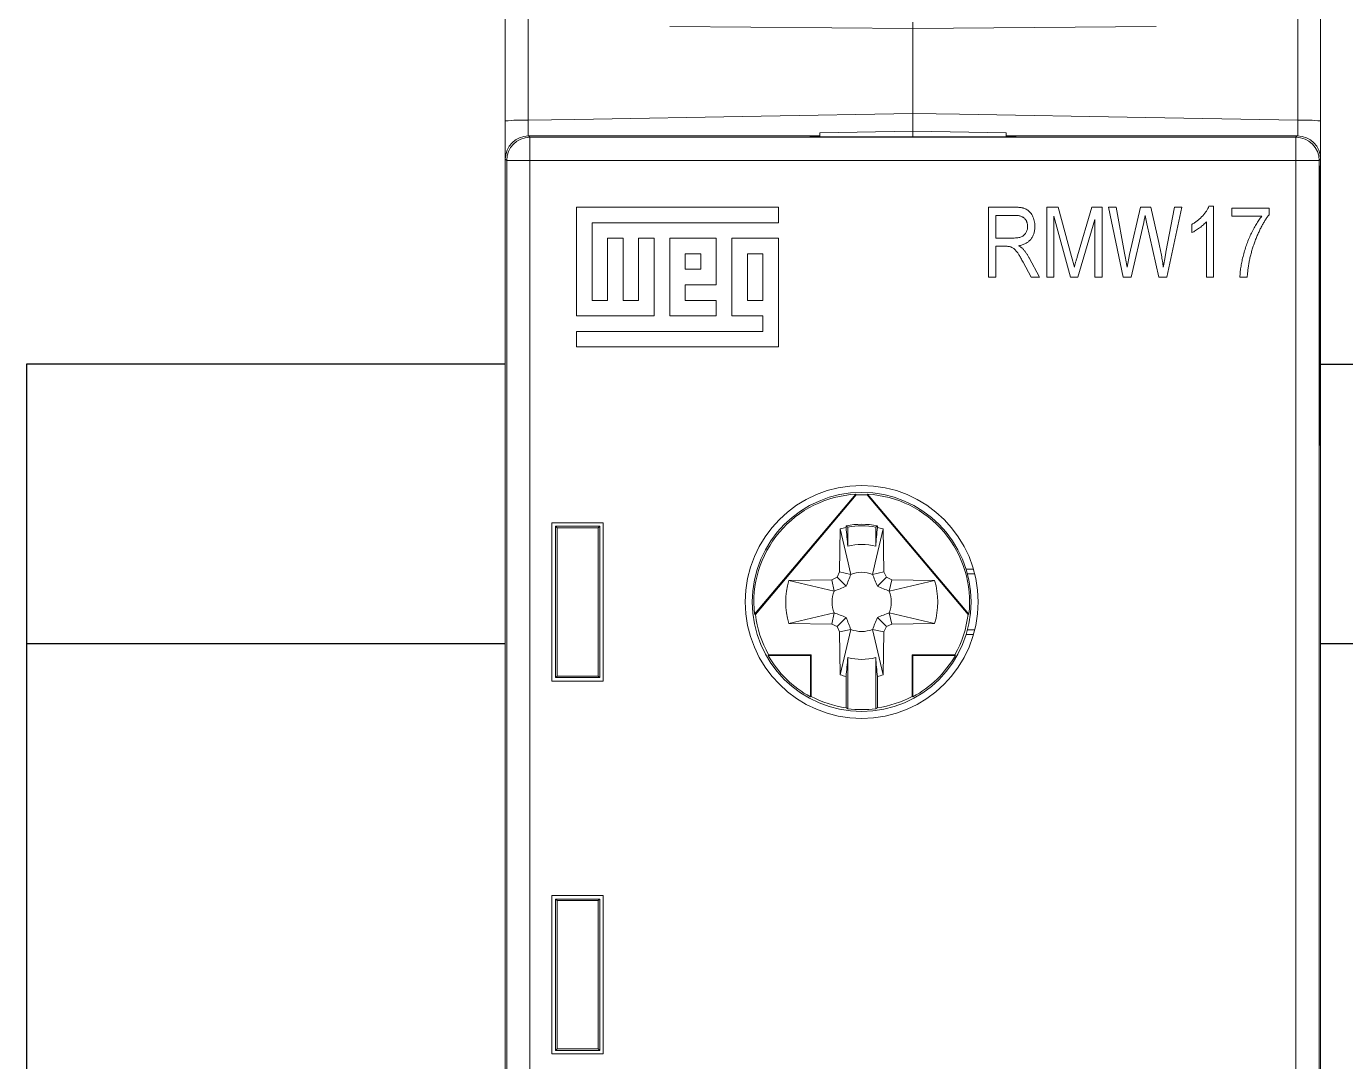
# Model space of a CAD drawing. Header units: millimetres. Extents: x -72 to 2978, y -1067 to 2817.
# Drawn here: x 1029.58 to 1057.9, y 2603.61 to 2625.82 of the extents above; entities that cross this region are included whole.
import ezdxf

# ---------------------------------------------------------------- set-up
doc = ezdxf.new("R2010")
doc.units = ezdxf.units.MM

msp = doc.modelspace()

# ---------------------------------------------------------------- linework, layer by layer
at = {"color": 7, "linetype": 'Continuous', "lineweight": 15}
for p, q in [((1039.862, 2623.794), (1039.862, 2631.523)), ((1040.353, 2631.547), (1040.353, 2623.812)), ((1056.87, 2623.812), (1056.87, 2631.547)), ((1057.362, 2631.523), (1057.362, 2623.794)), ((1048.612, 2625.779), (1043.391, 2625.824)), ((1048.612, 2625.779), (1053.832, 2625.824)), ((1048.612, 2625.779), (1048.612, 2623.956)), ((1046.612, 2623.539), (1048.612, 2623.574)), ((1048.612, 2623.574), (1048.612, 2623.454)), ((1048.612, 2623.574), (1050.612, 2623.539)), ((1040.362, 2623.474), (1040.391, 2623.445)), ((1046.612, 2623.474), (1040.362, 2623.474)), ((1040.391, 2622.945), (1040.391, 2623.445)), ((1040.391, 2623.445), (1056.832, 2623.445)), ((1046.406, 2623.464), (1046.406, 2623.454)), ((1046.612, 2623.464), (1046.406, 2623.464)), ((1046.406, 2623.454), (1046.406, 2623.464)), ((1046.406, 2623.454), (1050.818, 2623.454)), ((1046.612, 2623.454), (1046.612, 2623.539)), ((1050.612, 2623.539), (1050.612, 2623.454)), ((1056.862, 2623.474), (1050.612, 2623.474)), ((1050.818, 2623.464), (1050.612, 2623.464)), ((1050.818, 2623.454), (1050.818, 2623.464)), ((1050.818, 2623.454), (1050.818, 2623.464)), ((1056.832, 2623.445), (1056.862, 2623.474)), ((1056.832, 2622.945), (1056.832, 2623.445)), ((1039.891, 2622.945), (1039.862, 2622.974)), ((1039.862, 2622.974), (1039.862, 2579.174)), ((1039.862, 2622.83), (1039.862, 2579.318)), ((1040.391, 2622.945), (1039.891, 2622.945)), ((1039.891, 2579.203), (1039.891, 2622.945)), ((1056.832, 2622.945), (1040.391, 2622.945)), ((1040.391, 2622.945), (1040.391, 2579.203)), ((1056.832, 2579.203), (1056.832, 2622.945)), ((1057.332, 2622.945), (1056.832, 2622.945)), ((1057.362, 2622.974), (1057.332, 2622.945)), ((1057.332, 2622.945), (1057.332, 2579.203)), ((1057.362, 2579.174), (1057.362, 2622.974)), ((1057.362, 2579.318), (1057.362, 2622.83)), ((1045.724, 2621.945), (1041.391, 2621.945)), ((1041.391, 2621.945), (1041.391, 2619.611)), ((1045.724, 2621.611), (1045.724, 2621.945)), ((1050.235, 2620.445), (1050.235, 2621.945)), ((1050.235, 2621.945), (1050.786, 2621.945)), ((1051.482, 2621.945), (1051.725, 2621.945)), ((1051.482, 2620.445), (1051.482, 2621.945)), ((1051.725, 2621.945), (1052.017, 2620.883)), ((1052.144, 2620.901), (1052.449, 2621.945)), ((1052.449, 2621.945), (1052.67, 2621.945)), ((1052.67, 2621.945), (1052.67, 2620.445)), ((1053.126, 2620.445), (1052.812, 2621.945)), ((1052.812, 2621.945), (1052.97, 2621.945)), ((1052.97, 2621.945), (1053.155, 2620.961)), ((1053.261, 2620.932), (1053.498, 2621.945)), ((1053.498, 2621.945), (1053.715, 2621.945)), ((1053.715, 2621.945), (1053.889, 2621.186)), ((1054.043, 2620.981), (1054.228, 2621.945)), ((1054.385, 2621.945), (1054.064, 2620.445)), ((1054.228, 2621.945), (1054.385, 2621.945)), ((1054.965, 2621.964), (1055.066, 2621.964)), ((1055.066, 2621.964), (1055.066, 2620.445)), ((1055.456, 2621.75), (1055.456, 2621.925)), ((1055.456, 2621.925), (1056.254, 2621.925)), ((1056.254, 2621.925), (1056.254, 2621.782)), ((1041.724, 2621.611), (1045.724, 2621.611)), ((1041.724, 2619.945), (1041.724, 2621.611)), ((1050.391, 2621.769), (1050.391, 2621.282)), ((1050.797, 2621.769), (1050.391, 2621.769)), ((1051.638, 2621.754), (1051.638, 2620.445)), ((1051.995, 2620.445), (1051.638, 2621.754)), ((1052.514, 2621.683), (1052.154, 2620.445)), ((1052.514, 2620.445), (1052.514, 2621.683)), ((1053.559, 2621.588), (1053.297, 2620.445)), ((1053.634, 2621.588), (1053.595, 2621.764)), ((1053.892, 2620.445), (1053.634, 2621.588)), ((1054.599, 2621.399), (1054.599, 2621.575)), ((1054.91, 2620.445), (1054.91, 2621.633)), ((1056.099, 2621.75), (1055.456, 2621.75)), ((1050.391, 2621.282), (1050.756, 2621.282)), ((1042.391, 2621.278), (1042.058, 2621.278)), ((1042.058, 2621.278), (1042.058, 2619.945)), ((1042.391, 2619.945), (1042.391, 2621.278)), ((1042.724, 2621.278), (1042.724, 2619.945)), ((1043.058, 2621.278), (1042.724, 2621.278)), ((1043.058, 2619.611), (1043.058, 2621.278)), ((1043.391, 2621.278), (1043.391, 2619.611)), ((1044.391, 2621.278), (1043.391, 2621.278)), ((1044.391, 2620.278), (1044.391, 2621.278)), ((1044.724, 2621.278), (1044.724, 2619.611)), ((1045.724, 2621.278), (1044.724, 2621.278)), ((1045.724, 2618.945), (1045.724, 2621.278)), ((1050.59, 2621.107), (1050.391, 2621.107)), ((1050.391, 2621.107), (1050.391, 2620.445)), ((1043.724, 2620.945), (1043.724, 2620.611)), ((1044.058, 2620.945), (1043.724, 2620.945)), ((1044.058, 2620.611), (1044.058, 2620.945)), ((1045.391, 2620.945), (1045.058, 2620.945)), ((1045.058, 2620.945), (1045.058, 2619.945)), ((1045.391, 2619.945), (1045.391, 2620.945)), ((1051.149, 2620.445), (1050.975, 2620.765)), ((1051.106, 2620.855), (1051.326, 2620.445)), ((1052.017, 2620.883), (1052.076, 2620.66)), ((1053.206, 2620.654), (1053.261, 2620.932)), ((1043.724, 2620.611), (1044.058, 2620.611)), ((1050.391, 2620.445), (1050.235, 2620.445)), ((1051.326, 2620.445), (1051.149, 2620.445)), ((1051.638, 2620.445), (1051.482, 2620.445)), ((1052.154, 2620.445), (1051.995, 2620.445)), ((1052.67, 2620.445), (1052.514, 2620.445)), ((1053.297, 2620.445), (1053.126, 2620.445)), ((1054.064, 2620.445), (1053.892, 2620.445)), ((1055.066, 2620.445), (1054.91, 2620.445)), ((1055.787, 2620.445), (1055.631, 2620.445)), ((1043.724, 2619.945), (1043.724, 2620.278)), ((1043.724, 2620.278), (1044.391, 2620.278)), ((1042.058, 2619.945), (1041.724, 2619.945)), ((1042.724, 2619.945), (1042.391, 2619.945)), ((1044.391, 2619.945), (1043.724, 2619.945)), ((1044.391, 2619.611), (1044.391, 2619.945)), ((1045.058, 2619.945), (1045.391, 2619.945)), ((1041.391, 2619.611), (1043.058, 2619.611)), ((1043.391, 2619.611), (1044.391, 2619.611)), ((1044.724, 2619.611), (1045.391, 2619.611)), ((1045.391, 2619.611), (1045.391, 2619.278)), ((1041.391, 2619.278), (1041.391, 2618.945)), ((1045.391, 2619.278), (1041.391, 2619.278)), ((1041.391, 2618.945), (1045.724, 2618.945)), ((1045.211, 2613.212), (1047.387, 2615.786)), ((1045.23, 2613.207), (1047.396, 2615.769)), ((1047.396, 2615.769), (1047.387, 2615.786)), ((1047.636, 2615.786), (1047.627, 2615.769)), ((1047.627, 2615.769), (1049.794, 2613.207)), ((1047.636, 2615.786), (1049.812, 2613.212)), ((1040.862, 2615.174), (1041.962, 2615.174)), ((1040.862, 2611.774), (1040.862, 2615.174)), ((1040.972, 2615.064), (1040.937, 2615.099)), ((1040.937, 2615.099), (1040.937, 2611.849)), ((1041.887, 2615.099), (1040.937, 2615.099)), ((1040.972, 2615.064), (1040.972, 2611.884)), ((1041.852, 2615.064), (1040.972, 2615.064)), ((1041.852, 2615.064), (1041.887, 2615.099)), ((1041.852, 2611.884), (1041.852, 2615.064)), ((1041.887, 2611.849), (1041.887, 2615.099)), ((1041.962, 2615.174), (1041.962, 2611.774)), ((1047.177, 2615.107), (1047.177, 2615.071)), ((1047.212, 2615.078), (1047.212, 2614.67)), ((1047.812, 2614.67), (1047.812, 2615.078)), ((1047.847, 2615.071), (1047.847, 2615.107)), ((1047.05, 2615.04), (1047.034, 2614.119)), ((1047.989, 2614.119), (1047.973, 2615.04)), ((1046.867, 2613.951), (1045.946, 2613.935)), ((1046.983, 2614.003), (1046.867, 2613.951)), ((1046.867, 2613.951), (1046.921, 2613.707)), ((1047.034, 2614.119), (1046.983, 2614.003)), ((1046.983, 2614.003), (1047.177, 2613.809)), ((1047.034, 2614.119), (1047.279, 2614.065)), ((1047.989, 2614.119), (1047.744, 2614.065)), ((1048.041, 2614.003), (1047.847, 2613.809)), ((1048.041, 2614.003), (1047.989, 2614.119)), ((1048.157, 2613.951), (1048.041, 2614.003)), ((1048.157, 2613.951), (1048.103, 2613.707)), ((1049.077, 2613.935), (1048.157, 2613.951)), ((1049.755, 2614.174), (1049.912, 2614.174)), ((1049.784, 2614.074), (1049.939, 2614.074)), ((1045.211, 2613.212), (1045.23, 2613.207)), ((1046.867, 2612.997), (1046.921, 2613.241)), ((1046.983, 2612.945), (1047.177, 2613.139)), ((1048.041, 2612.945), (1047.847, 2613.139)), ((1048.157, 2612.997), (1048.103, 2613.241)), ((1049.794, 2613.207), (1049.812, 2613.212)), ((1045.946, 2613.013), (1046.867, 2612.997)), ((1046.867, 2612.997), (1046.983, 2612.945)), ((1046.983, 2612.945), (1047.034, 2612.829)), ((1047.034, 2612.829), (1047.279, 2612.883)), ((1047.034, 2612.829), (1047.05, 2611.908)), ((1047.989, 2612.829), (1047.744, 2612.883)), ((1047.973, 2611.908), (1047.989, 2612.829)), ((1047.989, 2612.829), (1048.041, 2612.945)), ((1048.041, 2612.945), (1048.157, 2612.997)), ((1048.157, 2612.997), (1049.077, 2613.013)), ((1049.939, 2612.874), (1049.784, 2612.874)), ((1049.912, 2612.774), (1049.755, 2612.774)), ((1045.513, 2612.341), (1045.502, 2612.324)), ((1046.412, 2612.324), (1045.502, 2612.324)), ((1046.429, 2612.341), (1045.513, 2612.341)), ((1046.412, 2612.324), (1046.429, 2612.341)), ((1046.412, 2611.437), (1046.412, 2612.324)), ((1046.429, 2611.447), (1046.429, 2612.341)), ((1047.212, 2612.278), (1047.212, 2611.182)), ((1047.812, 2611.182), (1047.812, 2612.278)), ((1048.594, 2612.341), (1048.594, 2611.447)), ((1049.511, 2612.341), (1048.594, 2612.341)), ((1048.612, 2612.324), (1048.594, 2612.341)), ((1049.521, 2612.324), (1048.612, 2612.324)), ((1048.612, 2612.324), (1048.612, 2611.437)), ((1041.962, 2611.774), (1040.862, 2611.774)), ((1040.972, 2611.884), (1040.937, 2611.849)), ((1040.937, 2611.849), (1041.887, 2611.849)), ((1040.972, 2611.884), (1041.852, 2611.884)), ((1041.852, 2611.884), (1041.887, 2611.849)), ((1047.177, 2611.877), (1047.177, 2611.201)), ((1047.847, 2611.201), (1047.847, 2611.877)), ((1046.412, 2611.437), (1046.429, 2611.447)), ((1048.594, 2611.447), (1048.612, 2611.437)), ((1040.862, 2607.174), (1041.962, 2607.174)), ((1040.862, 2603.774), (1040.862, 2607.174)), ((1041.962, 2607.174), (1041.962, 2603.774)), ((1040.972, 2607.064), (1040.937, 2607.099)), ((1040.937, 2607.099), (1040.937, 2603.849)), ((1041.887, 2607.099), (1040.937, 2607.099)), ((1040.972, 2607.064), (1040.972, 2603.884)), ((1041.852, 2607.064), (1040.972, 2607.064)), ((1041.852, 2607.064), (1041.887, 2607.099)), ((1041.852, 2603.884), (1041.852, 2607.064)), ((1041.887, 2603.849), (1041.887, 2607.099)), ((1041.962, 2603.774), (1040.862, 2603.774)), ((1040.972, 2603.884), (1040.937, 2603.849)), ((1040.937, 2603.849), (1041.887, 2603.849)), ((1040.972, 2603.884), (1041.852, 2603.884)), ((1041.852, 2603.884), (1041.887, 2603.849))]:
    msp.add_line(p, q, dxfattribs=at)
at = {"color": 102, "linetype": 'Continuous', "lineweight": 15}
msp.add_line((1048.612, 2625.779), (1048.612, 2625.914), dxfattribs=at)
msp.add_line((1057.362, 2616.83), (1057.362, 2622.83))
at = {"color": 6}
for p, q in [((1039.862, 2618.574), (1029.582, 2618.574)), ((1029.582, 2618.574), (1029.582, 2612.574)), ((1039.862, 2612.574), (1029.582, 2612.574)), ((1029.582, 2612.574), (1029.582, 2583.574))]:
    msp.add_line(p, q, dxfattribs=at)
at = {"color": 6, "linetype": 'ByBlock'}
for p, q in [((1057.362, 2618.574), (1063.515, 2618.574)), ((1063.515, 2612.574), (1057.362, 2612.574))]:
    msp.add_line(p, q, dxfattribs=at)
at = {"color": 7, "linetype": 'Continuous', "lineweight": 15, "flags": 128}
for points in [[(1040.353, 2623.812), (1041.353, 2623.829), (1045.351, 2623.899), (1048.612, 2623.956)], [(1048.612, 2623.956), (1049.611, 2623.938), (1053.61, 2623.869), (1056.87, 2623.812)], [(1049.521, 2612.324), (1049.516, 2612.333), (1049.511, 2612.341)]]:
    msp.add_lwpolyline(points, dxfattribs=at)
at = {"color": 7, "linetype": 'Continuous', "lineweight": 15}
for radius in [2.5, 2.35]:
    msp.add_circle((1047.512, 2613.474), radius, dxfattribs=at)
for centre, radius, start, end in [((1040.232, 2620.39), 3.424, 87.9713, 96.2035), ((1056.992, 2620.39), 3.424, 83.7965, 92.0287), ((1040.391, 2622.945), 0.5, 90.0017, 179.9984), ((1056.832, 2622.945), 0.5, 0.0016, 89.9983), ((1047.512, 2613.474), 2.315, 93.0745, 186.4936), ((1047.512, 2613.474), 2.298, 87.1131, 92.8869), ((1047.512, 2613.474), 2.315, 353.5064, 86.9255), ((1047.512, 2613.474), 1.632, 101.8415, 106.4118), ((1047.512, 2613.474), 1.667, 78.4101, 101.5899), ((1047.512, 2613.474), 1.632, 79.4085, 100.5915), ((1047.512, 2613.474), 1.632, 73.5882, 78.1585), ((1047.512, 2613.474), 1.233, 75.9215, 104.0785), ((1047.512, 2613.474), 1.632, 163.5882, 196.4118), ((1047.512, 2613.474), 0.635, 68.5164, 111.4836), ((1047.512, 2613.474), 1.632, 343.5882, 16.4118), ((1047.512, 2613.474), 0.635, 158.5164, 201.4836), ((1047.512, 2613.474), 0.635, 338.5164, 21.4836), ((1047.512, 2613.474), 2.298, 186.6813, 209.5325), ((1047.512, 2613.474), 2.298, 330.4675, 353.3187), ((1047.512, 2613.474), 0.635, 248.5164, 291.4836), ((1047.512, 2613.474), 2.315, 209.7846, 241.6313), ((1047.512, 2613.474), 1.233, 255.9215, 284.0785), ((1047.512, 2613.474), 2.315, 298.3687, 330.2154), ((1047.512, 2613.474), 1.632, 253.5882, 258.1585), ((1047.512, 2613.474), 1.632, 281.8415, 286.4118), ((1047.512, 2613.474), 2.298, 241.8906, 261.6181), ((1047.512, 2613.474), 2.298, 278.3819, 298.1094), ((1047.512, 2613.474), 2.312, 262.5431, 277.4569)]:
    msp.add_arc(centre, radius, start, end, dxfattribs=at)
for centre, major_axis, ratio, start_param, end_param in [((1040.362, 2622.974), (-0.354, 0.354), 0.999973, 5.497801, 7.06857), ((1056.862, 2622.974), (0.354, 0.354), 0.999973, 5.497801, 7.06857), ((1048.669, 2613.474), (2.894, 0), 0.916608, 4.17078, 4.184807), ((1046.355, 2613.474), (2.894, 0), 0.916608, 5.239971, 5.253998)]:
    msp.add_ellipse(centre, major_axis=major_axis, ratio=ratio, start_param=start_param, end_param=end_param, dxfattribs=at)
for points, knots in [([(1048.612, 2623.956), (1048.612, 2623.9), (1048.612, 2623.789), (1048.612, 2623.649), (1048.612, 2623.59), (1048.612, 2623.564)], [0, 0, 0, 0, 0.359008, 0.718015, 1, 1, 1, 1]), ([(1048.612, 2623.564), (1048.612, 2623.57), (1048.612, 2623.602), (1048.612, 2623.706), (1048.612, 2623.838), (1048.612, 2623.925), (1048.612, 2623.956)], [0, 0, 0, 0, 0.087417, 0.44514, 0.802841, 1, 1, 1, 1]), ([(1039.862, 2623.794), (1039.862, 2623.732), (1039.862, 2623.559), (1039.862, 2623.293), (1039.862, 2623.07), (1039.862, 2622.997), (1039.862, 2622.974)], [0, 0, 0, 0, 0.183153, 0.515053, 0.846973, 1, 1, 1, 1]), ([(1057.362, 2622.974), (1057.362, 2623.037), (1057.362, 2623.165), (1057.362, 2623.459), (1057.362, 2623.682), (1057.362, 2623.794)], [0, 0, 0, 0, 0.322195, 0.661098, 1, 1, 1, 1]), ([(1050.786, 2621.945), (1050.8, 2621.945), (1050.827, 2621.944), (1050.866, 2621.942), (1050.902, 2621.939), (1050.935, 2621.935), (1050.966, 2621.928), (1050.993, 2621.921), (1051.018, 2621.913), (1051.048, 2621.899), (1051.081, 2621.878), (1051.117, 2621.846), (1051.149, 2621.806), (1051.177, 2621.761), (1051.2, 2621.709), (1051.217, 2621.653), (1051.227, 2621.594), (1051.228, 2621.552), (1051.228, 2621.531)], [0, 0, 0, 0, 0.059861, 0.115867, 0.168079, 0.216582, 0.261137, 0.301832, 0.339688, 0.374291, 0.44084, 0.509232, 0.581286, 0.658766, 0.739724, 0.822665, 0.908999, 1, 1, 1, 1]), ([(1054.599, 2621.575), (1054.62, 2621.587), (1054.661, 2621.612), (1054.72, 2621.656), (1054.775, 2621.703), (1054.826, 2621.754), (1054.871, 2621.807), (1054.91, 2621.859), (1054.942, 2621.911), (1054.957, 2621.947), (1054.965, 2621.964)], [0, 0, 0, 0, 0.135284, 0.26941, 0.402801, 0.536191, 0.665211, 0.785343, 0.896318, 1, 1, 1, 1]), ([(1051.073, 2621.53), (1051.072, 2621.539), (1051.072, 2621.557), (1051.069, 2621.583), (1051.063, 2621.607), (1051.056, 2621.63), (1051.046, 2621.651), (1051.034, 2621.671), (1051.019, 2621.689), (1051.003, 2621.706), (1050.985, 2621.721), (1050.964, 2621.734), (1050.941, 2621.745), (1050.917, 2621.754), (1050.889, 2621.761), (1050.86, 2621.766), (1050.829, 2621.769), (1050.808, 2621.769), (1050.797, 2621.769)], [0, 0, 0, 0, 0.065327, 0.127357, 0.18677, 0.244741, 0.300513, 0.356097, 0.411409, 0.467417, 0.524221, 0.583217, 0.643559, 0.706897, 0.774123, 0.84489, 0.920043, 1, 1, 1, 1]), ([(1053.595, 2621.764), (1053.592, 2621.748), (1053.587, 2621.717), (1053.578, 2621.671), (1053.569, 2621.629), (1053.562, 2621.601), (1053.559, 2621.588)], [0, 0, 0, 0, 0.270605, 0.527888, 0.770564, 1, 1, 1, 1]), ([(1054.91, 2621.633), (1054.901, 2621.622), (1054.881, 2621.599), (1054.846, 2621.567), (1054.808, 2621.533), (1054.766, 2621.501), (1054.722, 2621.47), (1054.679, 2621.442), (1054.639, 2621.418), (1054.612, 2621.405), (1054.599, 2621.399)], [0, 0, 0, 0, 0.111569, 0.231228, 0.361627, 0.501035, 0.640157, 0.769329, 0.889276, 1, 1, 1, 1]), ([(1055.631, 2620.445), (1055.631, 2620.461), (1055.632, 2620.493), (1055.636, 2620.543), (1055.641, 2620.596), (1055.649, 2620.65), (1055.658, 2620.705), (1055.669, 2620.763), (1055.681, 2620.823), (1055.701, 2620.905), (1055.729, 2621.008), (1055.768, 2621.13), (1055.813, 2621.248), (1055.864, 2621.362), (1055.919, 2621.471), (1055.976, 2621.572), (1056.035, 2621.665), (1056.078, 2621.722), (1056.099, 2621.75)], [0, 0, 0, 0, 0.034222, 0.069813, 0.107007, 0.145882, 0.186019, 0.227874, 0.271427, 0.316576, 0.408093, 0.498715, 0.588596, 0.678127, 0.765339, 0.847918, 0.925972, 1, 1, 1, 1]), ([(1056.254, 2621.782), (1056.24, 2621.762), (1056.209, 2621.722), (1056.167, 2621.657), (1056.126, 2621.588), (1056.086, 2621.515), (1056.048, 2621.438), (1056.011, 2621.356), (1055.975, 2621.269), (1055.941, 2621.18), (1055.909, 2621.088), (1055.881, 2620.995), (1055.856, 2620.903), (1055.835, 2620.811), (1055.818, 2620.719), (1055.804, 2620.628), (1055.793, 2620.536), (1055.789, 2620.475), (1055.787, 2620.445)], [0, 0, 0, 0, 0.051765, 0.105365, 0.161209, 0.219212, 0.279359, 0.342018, 0.40698, 0.474589, 0.542816, 0.610255, 0.676789, 0.742504, 0.807531, 0.872125, 0.936173, 1, 1, 1, 1]), ([(1050.756, 2621.282), (1050.775, 2621.283), (1050.81, 2621.283), (1050.86, 2621.288), (1050.902, 2621.296), (1050.937, 2621.308), (1050.968, 2621.324), (1050.994, 2621.344), (1051.017, 2621.367), (1051.037, 2621.394), (1051.053, 2621.425), (1051.064, 2621.458), (1051.072, 2621.493), (1051.072, 2621.518), (1051.073, 2621.53)], [0, 0, 0, 0, 0.122755, 0.230056, 0.322791, 0.40207, 0.47475, 0.545845, 0.616658, 0.689747, 0.764806, 0.840517, 0.918295, 1, 1, 1, 1]), ([(1051.228, 2621.531), (1051.228, 2621.517), (1051.227, 2621.49), (1051.224, 2621.45), (1051.217, 2621.412), (1051.206, 2621.376), (1051.194, 2621.342), (1051.178, 2621.31), (1051.16, 2621.28), (1051.139, 2621.252), (1051.115, 2621.227), (1051.089, 2621.204), (1051.06, 2621.183), (1051.028, 2621.165), (1050.994, 2621.148), (1050.958, 2621.136), (1050.919, 2621.125), (1050.892, 2621.119), (1050.878, 2621.117)], [0, 0, 0, 0, 0.070124, 0.136973, 0.201515, 0.263247, 0.323812, 0.382633, 0.440984, 0.498977, 0.557187, 0.615133, 0.67446, 0.734991, 0.797237, 0.861968, 0.929489, 1, 1, 1, 1]), ([(1050.975, 2620.765), (1050.967, 2620.781), (1050.952, 2620.809), (1050.929, 2620.85), (1050.908, 2620.887), (1050.888, 2620.92), (1050.87, 2620.948), (1050.853, 2620.973), (1050.838, 2620.993), (1050.82, 2621.014), (1050.799, 2621.036), (1050.775, 2621.058), (1050.75, 2621.075), (1050.724, 2621.088), (1050.697, 2621.097), (1050.665, 2621.103), (1050.629, 2621.106), (1050.603, 2621.107), (1050.59, 2621.107)], [0, 0, 0, 0, 0.092728, 0.177366, 0.254414, 0.323889, 0.385354, 0.438553, 0.484631, 0.522952, 0.588828, 0.648611, 0.702575, 0.751873, 0.802247, 0.860186, 0.925559, 1, 1, 1, 1]), ([(1050.878, 2621.117), (1050.888, 2621.111), (1050.907, 2621.1), (1050.934, 2621.083), (1050.957, 2621.065), (1050.97, 2621.053), (1050.976, 2621.047)], [0, 0, 0, 0, 0.289711, 0.551497, 0.788143, 1, 1, 1, 1]), ([(1050.976, 2621.047), (1050.988, 2621.032), (1051.012, 2621.003), (1051.046, 2620.955), (1051.078, 2620.907), (1051.097, 2620.872), (1051.106, 2620.855)], [0, 0, 0, 0, 0.245563, 0.493888, 0.744613, 1, 1, 1, 1]), ([(1053.889, 2621.186), (1053.9, 2621.14), (1053.92, 2621.05), (1053.946, 2620.915), (1053.968, 2620.784), (1053.979, 2620.697), (1053.985, 2620.654)], [0, 0, 0, 0, 0.260311, 0.513506, 0.759855, 1, 1, 1, 1]), ([(1052.076, 2620.66), (1052.078, 2620.668), (1052.082, 2620.683), (1052.089, 2620.707), (1052.096, 2620.734), (1052.104, 2620.763), (1052.113, 2620.794), (1052.123, 2620.827), (1052.133, 2620.863), (1052.14, 2620.888), (1052.144, 2620.901)], [0, 0, 0, 0, 0.090712, 0.190611, 0.302053, 0.422037, 0.551217, 0.690772, 0.840366, 1, 1, 1, 1]), ([(1053.155, 2620.961), (1053.164, 2620.911), (1053.183, 2620.809), (1053.198, 2620.706), (1053.206, 2620.654)], [0, 0, 0, 0, 0.497105, 1, 1, 1, 1]), ([(1053.985, 2620.654), (1053.989, 2620.679), (1053.997, 2620.731), (1054.011, 2620.811), (1054.026, 2620.894), (1054.037, 2620.951), (1054.043, 2620.981)], [0, 0, 0, 0, 0.229818, 0.473981, 0.729798, 1, 1, 1, 1])]:
    msp.add_open_spline(points, degree=3, knots=knots, dxfattribs=at)
at = {"color": 102, "linetype": 'Continuous', "lineweight": 15}
for points, knots in [([(1040.35, 2623.471), (1040.35, 2623.501), (1040.35, 2623.57), (1040.351, 2623.695), (1040.352, 2623.781), (1040.353, 2623.812)], [0, 0, 0, 0, 0.325567, 0.760139, 1, 1, 1, 1]), ([(1056.87, 2623.812), (1056.871, 2623.756), (1056.873, 2623.646), (1056.874, 2623.528), (1056.874, 2623.484), (1056.874, 2623.475)], [0, 0, 0, 0, 0.440566, 0.881035, 1, 1, 1, 1])]:
    msp.add_open_spline(points, degree=3, knots=knots, dxfattribs=at)
at = {"color": 7, "linetype": 'Continuous', "lineweight": 15}
for points in [[(1047.177, 2615.107), (1047.188, 2615.098), (1047.2, 2615.088), (1047.212, 2615.078)], [(1047.212, 2614.67), (1047.2, 2614.804), (1047.188, 2614.938), (1047.177, 2615.071)], [(1047.847, 2615.107), (1047.835, 2615.098), (1047.823, 2615.088), (1047.812, 2615.078)], [(1047.847, 2615.071), (1047.835, 2614.938), (1047.823, 2614.804), (1047.812, 2614.67)], [(1047.05, 2615.04), (1047.127, 2614.715), (1047.203, 2614.392), (1047.279, 2614.065)], [(1047.744, 2614.065), (1047.82, 2614.392), (1047.897, 2614.715), (1047.973, 2615.04)], [(1046.921, 2613.707), (1046.594, 2613.783), (1046.27, 2613.859), (1045.946, 2613.935)], [(1047.279, 2614.065), (1047.247, 2613.982), (1047.214, 2613.898), (1047.177, 2613.809)], [(1047.744, 2614.065), (1047.776, 2613.982), (1047.81, 2613.898), (1047.847, 2613.809)], [(1049.077, 2613.935), (1048.753, 2613.859), (1048.429, 2613.783), (1048.103, 2613.707)], [(1046.921, 2613.707), (1047.004, 2613.739), (1047.088, 2613.772), (1047.177, 2613.809)], [(1048.103, 2613.707), (1048.02, 2613.739), (1047.935, 2613.772), (1047.847, 2613.809)], [(1045.946, 2613.013), (1046.27, 2613.089), (1046.594, 2613.165), (1046.921, 2613.241)], [(1046.921, 2613.241), (1047.004, 2613.209), (1047.088, 2613.176), (1047.177, 2613.139)], [(1047.279, 2612.883), (1047.247, 2612.966), (1047.214, 2613.05), (1047.177, 2613.139)], [(1047.744, 2612.883), (1047.776, 2612.966), (1047.81, 2613.05), (1047.847, 2613.139)], [(1048.103, 2613.241), (1048.02, 2613.209), (1047.935, 2613.176), (1047.847, 2613.139)], [(1048.103, 2613.241), (1048.429, 2613.165), (1048.753, 2613.089), (1049.077, 2613.013)], [(1047.05, 2611.908), (1047.127, 2612.233), (1047.203, 2612.556), (1047.279, 2612.883)], [(1047.973, 2611.908), (1047.897, 2612.233), (1047.82, 2612.556), (1047.744, 2612.883)], [(1047.177, 2611.877), (1047.188, 2612.01), (1047.2, 2612.144), (1047.212, 2612.278)], [(1047.812, 2612.278), (1047.823, 2612.144), (1047.835, 2612.01), (1047.847, 2611.877)]]:
    msp.add_open_spline(points, degree=3, dxfattribs=at)

doc.saveas('drawing.dxf')
